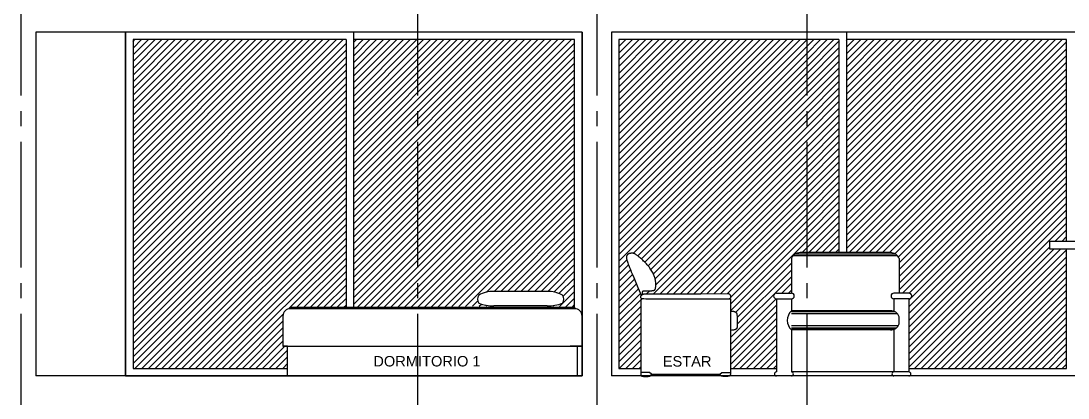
# Model space of a CAD drawing. Header units: millimetres. Extents: x 1217 to 2428, y 234 to 644.
# Drawn here: x 2234.82 to 2241.82, y 379.7 to 382.23 of the extents above; entities that cross this region are included whole.
import ezdxf

# ---------------------------------------------------------------- set-up
doc = ezdxf.new("R2010")
doc.units = ezdxf.units.MM
doc.linetypes.add('ACAD_ISO04W100', pattern=[30, 24, -3, 0, -3])
for name, color, linetype in [('0.1', 251, 'Continuous'), ('0.2', 2, 'Continuous'), ('0.3', 6, 'Continuous'), ('Ejes', 8, 'Continuous'), ('MURO', 5, 'Continuous'), ('Texto', 1, 'Continuous')]:
    doc.layers.add(name, color=color, linetype=linetype)
doc.styles.get("Standard").update_dxf_attribs({"font": 'arial.ttf'})
pattern_1 = [(45, (422.33998, -317.32355), (-0.0224506403, 0.0224506403), [])]

# ---------------------------------------------------------------- blocks, each defined once
blk = doc.blocks.new('sillon elv 1')
at = {"layer": '0.2'}
blk.add_line((382065.2343, 7753267.5813), (382065.6901, 7753267.5813), dxfattribs=at)
for points in [[(382065.1739, 7753268.114), (382065.1742, 7753268.1156), (382065.1744, 7753268.1172), (382065.1745, 7753268.1189), (382065.1746, 7753268.1205), (382065.1745, 7753268.1222), (382065.1745, 7753268.1238), (382065.1744, 7753268.1253), (382065.1744, 7753268.1268), (382065.1745, 7753268.1281), (382065.1745, 7753268.1294), (382065.1747, 7753268.1306), (382065.1749, 7753268.1316), (382065.1751, 7753268.1326), (382065.1753, 7753268.1335), (382065.1756, 7753268.1342), (382065.1759, 7753268.1349), (382065.1762, 7753268.1355), (382065.1765, 7753268.136), (382065.1768, 7753268.1364), (382065.1771, 7753268.1368), (382065.1775, 7753268.1371), (382065.178, 7753268.1373), (382065.1785, 7753268.1375), (382065.179, 7753268.1376), (382065.1796, 7753268.1377), (382065.1804, 7753268.1378), (382065.1814, 7753268.1379), (382065.1828, 7753268.1379), (382065.1846, 7753268.138), (382065.187, 7753268.138), (382065.19, 7753268.1381), (382065.1937, 7753268.1381), (382065.1982, 7753268.1381), (382065.2034, 7753268.1382), (382065.2089, 7753268.1383), (382065.2147, 7753268.1384), (382065.2204, 7753268.1385), (382065.2259, 7753268.1386), (382065.231, 7753268.1388), (382065.2353, 7753268.139), (382065.2389, 7753268.1392), (382065.2417, 7753268.1395), (382065.2439, 7753268.1397), (382065.2455, 7753268.14), (382065.2467, 7753268.1403), (382065.2476, 7753268.1405), (382065.2482, 7753268.1408), (382065.2488, 7753268.141), (382065.2493, 7753268.1412), (382065.2498, 7753268.1413), (382065.2504, 7753268.1415), (382065.2509, 7753268.1417), (382065.2515, 7753268.142), (382065.2522, 7753268.1423), (382065.2529, 7753268.1426), (382065.2537, 7753268.1431), (382065.2545, 7753268.1437), (382065.2554, 7753268.1444), (382065.2563, 7753268.1454), (382065.2572, 7753268.1465), (382065.2581, 7753268.148), (382065.2589, 7753268.1498), (382065.2597, 7753268.1519), (382065.2604, 7753268.1545), (382065.2611, 7753268.1574), (382065.2616, 7753268.1608), (382065.262, 7753268.1645), (382065.2624, 7753268.1685), (382065.2626, 7753268.1727), (382065.2627, 7753268.1771), (382065.2627, 7753268.1816), (382065.2627, 7753268.1863), (382065.2625, 7753268.1909), (382065.2622, 7753268.1956), (382065.2617, 7753268.2004), (382065.2611, 7753268.2053), (382065.2603, 7753268.2102), (382065.2593, 7753268.2154), (382065.258, 7753268.2207), (382065.2565, 7753268.2262), (382065.2547, 7753268.2319), (382065.2526, 7753268.2378), (382065.2501, 7753268.2439), (382065.2474, 7753268.2502), (382065.2443, 7753268.2566), (382065.2408, 7753268.2632), (382065.2369, 7753268.2699), (382065.2327, 7753268.2767), (382065.228, 7753268.2836), (382065.2229, 7753268.2906), (382065.2176, 7753268.2976), (382065.212, 7753268.3046), (382065.2061, 7753268.3115), (382065.2001, 7753268.3182), (382065.194, 7753268.3249), (382065.1878, 7753268.3313), (382065.1816, 7753268.3375), (382065.1754, 7753268.3434), (382065.1694, 7753268.349), (382065.1635, 7753268.3543), (382065.1578, 7753268.3592), (382065.1525, 7753268.3637), (382065.1475, 7753268.3679), (382065.1429, 7753268.3715), (382065.1387, 7753268.3747), (382065.135, 7753268.3775), (382065.1316, 7753268.3799), (382065.1286, 7753268.382), (382065.1259, 7753268.3837), (382065.1233, 7753268.3851), (382065.1209, 7753268.3863), (382065.1187, 7753268.3874), (382065.1165, 7753268.3882), (382065.1144, 7753268.3889), (382065.1123, 7753268.3895), (382065.1103, 7753268.3899), (382065.1083, 7753268.3902), (382065.1063, 7753268.3904), (382065.1044, 7753268.3905), (382065.1024, 7753268.3904), (382065.1005, 7753268.3903), (382065.0985, 7753268.39), (382065.0966, 7753268.3897), (382065.0947, 7753268.3894), (382065.0929, 7753268.3889), (382065.0912, 7753268.3885), (382065.0896, 7753268.388), (382065.088, 7753268.3876), (382065.0866, 7753268.3872), (382065.0853, 7753268.3867), (382065.084, 7753268.3863), (382065.0829, 7753268.3859), (382065.0818, 7753268.3854), (382065.0808, 7753268.385), (382065.0798, 7753268.3846), (382065.0789, 7753268.3841), (382065.0779, 7753268.3836), (382065.077, 7753268.3831), (382065.0761, 7753268.3825), (382065.0752, 7753268.3818), (382065.0743, 7753268.3811), (382065.0735, 7753268.3803), (382065.0726, 7753268.3794), (382065.0718, 7753268.3784), (382065.071, 7753268.3773), (382065.0702, 7753268.376), (382065.0695, 7753268.3746), (382065.0688, 7753268.3731), (382065.0682, 7753268.3715), (382065.0677, 7753268.3697), (382065.0672, 7753268.3679), (382065.0668, 7753268.3659), (382065.0666, 7753268.3638), (382065.0665, 7753268.3614), (382065.0666, 7753268.3588), (382065.0669, 7753268.3558), (382065.0675, 7753268.3524), (382065.0683, 7753268.3484), (382065.0695, 7753268.3438), (382065.0711, 7753268.3385), (382065.0731, 7753268.3324), (382065.0756, 7753268.3252), (382065.0787, 7753268.3168), (382065.0825, 7753268.3069), (382065.0871, 7753268.2952), (382065.0925, 7753268.2816), (382065.099, 7753268.2658), (382065.1066, 7753268.2475), (382065.1153, 7753268.2269), (382065.1246, 7753268.2047), (382065.1341, 7753268.1823), (382065.1433, 7753268.1607), (382065.1516, 7753268.1412), (382065.1585, 7753268.125), (382065.1635, 7753268.1132), (382065.1662, 7753268.107)], [(382065.7482, 7753268.1195), (382065.7512, 7753268.1185), (382065.7538, 7753268.1173), (382065.7559, 7753268.1159), (382065.7576, 7753268.1144), (382065.759, 7753268.1129), (382065.7601, 7753268.1112), (382065.761, 7753268.1096), (382065.7617, 7753268.1079), (382065.7622, 7753268.1063), (382065.7626, 7753268.1048), (382065.7628, 7753268.1033), (382065.7629, 7753268.1018), (382065.763, 7753268.1004), (382065.7629, 7753268.0991), (382065.7628, 7753268.0978), (382065.7626, 7753268.0966), (382065.7624, 7753268.0954), (382065.7621, 7753268.0943), (382065.7618, 7753268.0932), (382065.7614, 7753268.0922), (382065.7609, 7753268.0912), (382065.7604, 7753268.0903), (382065.7599, 7753268.0894), (382065.7593, 7753268.0885), (382065.7586, 7753268.0877), (382065.7578, 7753268.0869), (382065.757, 7753268.0861), (382065.756, 7753268.0854), (382065.7551, 7753268.0847), (382065.754, 7753268.0841), (382065.7529, 7753268.0835), (382065.7517, 7753268.083), (382065.7502, 7753268.0826), (382065.7476, 7753268.0823), (382065.7428, 7753268.082), (382065.7348, 7753268.0818), (382065.7223, 7753268.0816), (382065.7045, 7753268.0815), (382065.6801, 7753268.0814), (382065.6482, 7753268.0813), (382065.6082, 7753268.0812), (382065.5617, 7753268.0812), (382065.5109, 7753268.0812), (382065.458, 7753268.0813), (382065.4051, 7753268.0813), (382065.3544, 7753268.0815), (382065.3081, 7753268.0817), (382065.2683, 7753268.0819), (382065.2366, 7753268.0823), (382065.2126, 7753268.0827), (382065.1951, 7753268.0832), (382065.1831, 7753268.0837), (382065.1755, 7753268.0842), (382065.1711, 7753268.0848), (382065.169, 7753268.0854), (382065.168, 7753268.0859), (382065.1673, 7753268.0865), (382065.1666, 7753268.0871), (382065.166, 7753268.0877), (382065.1655, 7753268.0884), (382065.1649, 7753268.0891), (382065.1645, 7753268.0899), (382065.164, 7753268.0907), (382065.1636, 7753268.0917), (382065.1633, 7753268.0927), (382065.1629, 7753268.0939), (382065.1627, 7753268.0951), (382065.1625, 7753268.0963), (382065.1623, 7753268.0976), (382065.1623, 7753268.0988), (382065.1623, 7753268.1), (382065.1625, 7753268.1011), (382065.1628, 7753268.1021), (382065.1632, 7753268.1031), (382065.1636, 7753268.1039), (382065.1642, 7753268.1048), (382065.1648, 7753268.1056), (382065.1655, 7753268.1063), (382065.1662, 7753268.1071), (382065.1669, 7753268.1078), (382065.1676, 7753268.1086), (382065.1684, 7753268.1094), (382065.1691, 7753268.1101), (382065.1699, 7753268.1109), (382065.1707, 7753268.1116), (382065.1716, 7753268.1124), (382065.1724, 7753268.113), (382065.1733, 7753268.1137), (382065.1743, 7753268.1143), (382065.1753, 7753268.1148), (382065.1764, 7753268.1153), (382065.1774, 7753268.1157), (382065.1785, 7753268.1161), (382065.1796, 7753268.1164), (382065.1807, 7753268.1167), (382065.1818, 7753268.1169), (382065.1839, 7753268.1172), (382065.1926, 7753268.1174), (382065.2144, 7753268.1176), (382065.2558, 7753268.1178), (382065.3233, 7753268.1181), (382065.4235, 7753268.1185), (382065.563, 7753268.1189), (382065.7482, 7753268.1195)], [(382065.1727, 7753268.0846), (382065.1704, 7753268.0832), (382065.1685, 7753268.0819), (382065.1669, 7753268.0806), (382065.1657, 7753268.0794), (382065.1647, 7753268.0781), (382065.164, 7753268.0769), (382065.1634, 7753268.0758), (382065.1631, 7753268.0746), (382065.1628, 7753268.0726), (382065.1626, 7753268.0652), (382065.1625, 7753268.047), (382065.1624, 7753268.0127), (382065.1624, 7753267.9567), (382065.1624, 7753267.8738), (382065.1624, 7753267.7584), (382065.1624, 7753267.6053)], [(382065.7621, 7753268.0013), (382065.7666, 7753268.0017), (382065.7707, 7753268.0019), (382065.7743, 7753268.0019), (382065.7775, 7753268.0017), (382065.7804, 7753268.0013), (382065.783, 7753268.0009), (382065.7852, 7753268.0003), (382065.7873, 7753267.9997), (382065.7892, 7753267.9991), (382065.791, 7753267.9984), (382065.7926, 7753267.9978), (382065.7941, 7753267.9971), (382065.7954, 7753267.9963), (382065.7966, 7753267.9955), (382065.7977, 7753267.9947), (382065.7987, 7753267.9938), (382065.7996, 7753267.9929), (382065.8005, 7753267.9919), (382065.8012, 7753267.9909), (382065.8018, 7753267.9898), (382065.8024, 7753267.9888), (382065.803, 7753267.9877), (382065.8034, 7753267.9866), (382065.8039, 7753267.9855), (382065.8043, 7753267.9843), (382065.8046, 7753267.9831), (382065.8049, 7753267.9816), (382065.8052, 7753267.9797), (382065.8055, 7753267.9773), (382065.8058, 7753267.9743), (382065.806, 7753267.9705), (382065.8062, 7753267.9658), (382065.8064, 7753267.9601), (382065.8066, 7753267.9536), (382065.8068, 7753267.9466), (382065.8069, 7753267.9394), (382065.8071, 7753267.9322), (382065.8072, 7753267.9251), (382065.8072, 7753267.9186), (382065.8072, 7753267.9129), (382065.8072, 7753267.9081), (382065.8072, 7753267.9041), (382065.807, 7753267.901), (382065.8069, 7753267.8984), (382065.8067, 7753267.8964), (382065.8065, 7753267.8948), (382065.8062, 7753267.8934), (382065.8059, 7753267.8922), (382065.8056, 7753267.891), (382065.8053, 7753267.8898), (382065.8048, 7753267.8887), (382065.8044, 7753267.8876), (382065.8039, 7753267.8865), (382065.8033, 7753267.8855), (382065.8027, 7753267.8845), (382065.802, 7753267.8836), (382065.8012, 7753267.8828), (382065.8004, 7753267.882), (382065.7995, 7753267.8812), (382065.7986, 7753267.8805), (382065.7976, 7753267.8799), (382065.7966, 7753267.8793), (382065.7955, 7753267.8787), (382065.7944, 7753267.8782), (382065.7933, 7753267.8777), (382065.7918, 7753267.8772), (382065.7898, 7753267.8767), (382065.787, 7753267.8762), (382065.783, 7753267.8755), (382065.7778, 7753267.8748), (382065.7709, 7753267.874), (382065.7621, 7753267.8731)], [(382065.1619, 7753267.5923), (382065.1619, 7753267.5897), (382065.1619, 7753267.5872), (382065.162, 7753267.585), (382065.1622, 7753267.5829), (382065.1624, 7753267.581), (382065.1627, 7753267.5792), (382065.163, 7753267.5776), (382065.1633, 7753267.5762), (382065.1636, 7753267.5749), (382065.164, 7753267.5737), (382065.1644, 7753267.5727), (382065.1648, 7753267.5718), (382065.1653, 7753267.5709), (382065.1658, 7753267.5702), (382065.1665, 7753267.5695), (382065.1672, 7753267.5689), (382065.168, 7753267.5684), (382065.1689, 7753267.5679), (382065.17, 7753267.5674), (382065.1712, 7753267.5671), (382065.1727, 7753267.5667), (382065.1744, 7753267.5664), (382065.1763, 7753267.5662), (382065.1785, 7753267.566), (382065.1811, 7753267.5658), (382065.1839, 7753267.5657), (382065.1869, 7753267.5657), (382065.19, 7753267.5656), (382065.1932, 7753267.5656), (382065.1965, 7753267.5656), (382065.1997, 7753267.5657), (382065.2028, 7753267.5657), (382065.2058, 7753267.5658), (382065.2087, 7753267.5658), (382065.2114, 7753267.5659), (382065.2139, 7753267.566), (382065.2162, 7753267.5662), (382065.2184, 7753267.5664), (382065.2203, 7753267.5667), (382065.2221, 7753267.5671), (382065.2237, 7753267.5675), (382065.2251, 7753267.5682), (382065.2265, 7753267.5691), (382065.2278, 7753267.5704), (382065.2292, 7753267.5722), (382065.2307, 7753267.5745), (382065.2324, 7753267.5775), (382065.2343, 7753267.5813)], [(382065.7625, 7753267.5923), (382065.7626, 7753267.5897), (382065.7625, 7753267.5872), (382065.7624, 7753267.585), (382065.7623, 7753267.5829), (382065.762, 7753267.581), (382065.7618, 7753267.5792), (382065.7615, 7753267.5776), (382065.7612, 7753267.5762), (382065.7608, 7753267.5749), (382065.7605, 7753267.5737), (382065.7601, 7753267.5727), (382065.7597, 7753267.5718), (382065.7592, 7753267.5709), (382065.7586, 7753267.5702), (382065.758, 7753267.5695), (382065.7573, 7753267.5689), (382065.7565, 7753267.5684), (382065.7556, 7753267.5679), (382065.7545, 7753267.5674), (382065.7533, 7753267.5671), (382065.7518, 7753267.5667), (382065.7501, 7753267.5664), (382065.7482, 7753267.5662), (382065.7459, 7753267.566), (382065.7434, 7753267.5658), (382065.7406, 7753267.5657), (382065.7376, 7753267.5657), (382065.7345, 7753267.5656), (382065.7312, 7753267.5656), (382065.728, 7753267.5656), (382065.7248, 7753267.5657), (382065.7216, 7753267.5657), (382065.7186, 7753267.5658), (382065.7158, 7753267.5658), (382065.7131, 7753267.5659), (382065.7106, 7753267.566), (382065.7083, 7753267.5662), (382065.7061, 7753267.5664), (382065.7041, 7753267.5667), (382065.7024, 7753267.5671), (382065.7008, 7753267.5675), (382065.6993, 7753267.5682), (382065.698, 7753267.5691), (382065.6966, 7753267.5704), (382065.6952, 7753267.5722), (382065.6937, 7753267.5745), (382065.6921, 7753267.5775), (382065.6901, 7753267.5813)]]:
    blk.add_lwpolyline(points, dxfattribs=at)
at = {"layer": '0.2', "elevation": 0}
for points in [[(382065.7529, 7753268.0835), (382065.7621, 7753268.0835), (382065.7621, 7753267.6053)], [(382065.1624, 7753267.6053), (382065.1619, 7753267.5923)], [(382065.7621, 7753267.6053), (382065.7625, 7753267.5923)], [(382065.2343, 7753267.5813), (382065.2197, 7753267.5923), (382065.1619, 7753267.5923)], [(382065.6901, 7753267.5813), (382065.7047, 7753267.5923), (382065.7636, 7753267.5923)]]:
    blk.add_lwpolyline(points, dxfattribs=at)

msp = doc.modelspace()

# ---------------------------------------------------------------- hatches: boundary and pattern name
at = {"layer": '0.1', "ltscale": 3}
h = msp.add_hatch(dxfattribs=at)
h.set_pattern_fill('ANSI31', color=256, scale=0.01)
h.paths.add_polyline_path([(2236.99257, 382.10099), (2235.56854, 382.10099), (2235.56854, 379.90099), (2236.60109, 379.90099), (2236.60109, 380.05099), (2236.57109, 380.05099), (2236.57109, 380.25099, -0.4142945), (2236.62111, 380.30099), (2236.62109, 380.31099), (2236.99257, 380.31099)])
h.paths.add_polyline_path([(2237.47067, 382.10099), (2237.04257, 382.10099), (2237.04257, 380.31099), (2237.47067, 380.31099)])
h.paths.add_polyline_path([(2238.52109, 382.10099), (2237.47067, 382.10099), (2237.47067, 380.31099), (2237.98109, 380.31948, -0.0910283), (2237.88014, 380.33802, -0.340832), (2237.88014, 380.3911, -0.1255988), (2237.98109, 380.41687), (2238.33854, 380.41687, -0.1255988), (2238.43949, 380.3911, -0.340832), (2238.43949, 380.33802, -0.0910283), (2238.33854, 380.31948), (2238.52109, 380.31099)])
h = msp.add_hatch(dxfattribs=at)
h.set_pattern_fill('ANSI31', color=256, scale=0.01)
h.set_pattern_definition(pattern_1)
h.paths.add_polyline_path([(2240.07395, 382.10099), (2238.81771, 382.10099), (2238.81771, 379.90099), (2238.96407, 379.90099), (2238.96407, 380.04078), (2238.96405, 380.15611), (2238.96405, 380.23904), (2238.96407, 380.29499), (2238.96413, 380.32935), (2238.96425, 380.34752), (2238.9645, 380.35673), (2238.96628, 380.36061), (2238.96925, 380.36364), (2238.97388, 380.36681), (2238.97013, 380.36784), (2238.96691, 380.37068), (2238.96503, 380.37439), (2238.96389, 380.37944), (2238.9641, 380.38402), (2238.96571, 380.38699), (2238.96782, 380.38941), (2238.9652, 380.39554), (2238.96016, 380.40732), (2238.95324, 380.42355), (2238.94494, 380.44304), (2238.93579, 380.46459), (2238.92628, 380.48704), (2238.91694, 380.50919), (2238.90827, 380.52986), (2238.9007, 380.54811), (2238.89422, 380.56392), (2238.88873, 380.57753), (2238.88414, 380.58919), (2238.88034, 380.59911), (2238.87725, 380.60754), (2238.87476, 380.6147), (2238.87278, 380.62084), (2238.87121, 380.62616), (2238.86944, 380.63294), (2238.86831, 380.63977), (2238.86814, 380.64492), (2238.86863, 380.6492), (2238.86976, 380.65382), (2238.87182, 380.65836), (2238.8746, 380.66228), (2238.87798, 380.66507), (2238.88191, 380.66716), (2238.88562, 380.66862), (2238.88977, 380.66998), (2238.89482, 380.67137), (2238.90037, 380.67247), (2238.90611, 380.67291), (2238.91098, 380.67247), (2238.91503, 380.67161), (2238.91927, 380.67019), (2238.92379, 380.66814), (2238.92883, 380.66527), (2238.93331, 380.66225), (2238.93666, 380.65986), (2238.94038, 380.65708), (2238.94453, 380.65386), (2238.94913, 380.65018), (2238.95415, 380.64606), (2238.95951, 380.64153), (2238.96517, 380.6366), (2238.97106, 380.63132), (2238.97711, 380.62571), (2238.98327, 380.6198), (2238.98948, 380.61362), (2238.99567, 380.6072), (2239.00179, 380.60057), (2239.0078, 380.59379), (2239.01364, 380.5869), (2239.01926, 380.57993), (2239.02462, 380.57294), (2239.02966, 380.56596), (2239.03433, 380.55904), (2239.0386, 380.55222), (2239.04246, 380.54551), (2239.04594, 380.53894), (2239.04906, 380.53251), (2239.05182, 380.52623), (2239.05425, 380.52014), (2239.05636, 380.51423), (2239.05818, 380.50852), (2239.0597, 380.50302), (2239.06097, 380.49772), (2239.06199, 380.49258), (2239.0628, 380.48759), (2239.06342, 380.48272), (2239.06387, 380.47795), (2239.06417, 380.47325), (2239.06435, 380.4686), (2239.06442, 380.46398), (2239.06439, 380.45945), (2239.06426, 380.45504), (2239.06391, 380.44865), (2239.06305, 380.44121), (2239.06181, 380.43539), (2239.05989, 380.43024), (2239.05722, 380.42678), (2239.05413, 380.42458), (2239.05014, 380.42319), (2239.04856, 380.42255), (2239.04466, 380.4219), (2239.0406, 380.42155), (2239.03702, 380.42133), (2239.03263, 380.42113), (2239.02757, 380.42097), (2239.02208, 380.42083), (2239.01635, 380.42071), (2239.0106, 380.42062), (2239.00505, 380.42054), (2238.99991, 380.42048), (2238.99539, 380.42043), (2238.99164, 380.42039), (2238.98864, 380.42035), (2238.98627, 380.42032), (2238.98445, 380.42028), (2238.98308, 380.42023), (2238.98205, 380.42016), (2238.98128, 380.42007), (2238.98067, 380.41996), (2238.98013, 380.41981), (2238.97965, 380.41963), (2238.97921, 380.41939), (2238.97882, 380.41911), (2238.97846, 380.41876), (2238.97813, 380.41834), (2238.97783, 380.41784), (2238.97753, 380.41725), (2238.97726, 380.41657), (2238.97699, 380.4158), (2238.97675, 380.41493), (2238.97654, 380.41396), (2238.97636, 380.41289), (2238.97622, 380.41173), (2238.97613, 380.41046), (2238.97609, 380.4091), (2238.9761, 380.40764), (2238.97615, 380.40609), (2238.97631, 380.40113), (2238.97574, 380.39655), (2238.97947, 380.39825), (2238.98397, 380.39946), (2238.99429, 380.39971), (2239.01605, 380.39992), (2239.05743, 380.40016), (2239.12496, 380.40044), (2239.22518, 380.4008), (2239.36464, 380.40126), (2239.54989, 380.40182), (2239.55429, 380.40034), (2239.55852, 380.39763), (2239.56133, 380.39449), (2239.56346, 380.39049), (2239.56459, 380.38571), (2239.56466, 380.38155), (2239.56397, 380.37704), (2239.56248, 380.37302), (2239.55994, 380.3695), (2239.55539, 380.36585), (2239.56375, 380.36585), (2239.56375, 380.28365), (2239.56831, 380.28408), (2239.57425, 380.28435), (2239.58064, 380.28393), (2239.58568, 380.28299), (2239.59104, 380.28144), (2239.59589, 380.27942), (2239.5995, 380.2771), (2239.60215, 380.27437), (2239.60411, 380.27123), (2239.60597, 380.26691), (2239.60679, 380.26311), (2239.60733, 380.2584), (2239.60768, 380.25279), (2239.6079, 380.24809), (2239.6081, 380.24241), (2239.6083, 380.23596), (2239.60847, 380.22898), (2239.60862, 380.22174), (2239.60875, 380.21449), (2239.60884, 380.20748), (2239.6089, 380.20097), (2239.60892, 380.19522), (2239.60888, 380.18809), (2239.60863, 380.1805), (2239.60801, 380.17596), (2239.60676, 380.17138), (2239.60475, 380.16715), (2239.60186, 380.1639), (2239.59838, 380.16163), (2239.59467, 380.15984), (2239.59037, 380.15876), (2239.5847, 380.15788), (2239.57943, 380.15718), (2239.57253, 380.15637), (2239.56375, 380.15543), (2239.56375, 379.90099), (2239.87123, 379.90099), (2239.87123, 380.36691, -1), (2239.87123, 380.40486), (2239.97123, 380.40486), (2239.97123, 380.63578, -0.3308101), (2240.02982, 380.67581), (2240.07395, 380.67581)])
h = msp.add_hatch(dxfattribs=at)
h.set_pattern_fill('ANSI31', color=256, scale=0.01)
h.set_pattern_definition(pattern_1)
h.paths.add_polyline_path([(2240.28961, 382.10099), (2240.07395, 382.10099), (2240.07395, 380.67581), (2240.28961, 380.67581)])
h.paths.add_polyline_path([(2241.67351, 382.10099), (2240.33961, 382.10099), (2240.33961, 380.67581), (2240.6335, 380.67581, -0.3308107), (2240.69209, 380.63578), (2240.69209, 380.40486), (2240.75706, 380.40486, -1), (2240.75706, 380.36691), (2240.75706, 379.90099), (2241.67351, 379.90099)])
h.paths.add_polyline_path([(2241.81152, 382.10099), (2241.67351, 382.10099), (2241.67351, 379.90099), (2241.81152, 379.90099), (2241.81152, 380.70099), (2241.69651, 380.70099), (2241.69651, 380.75099), (2241.81152, 380.75099)])
h.paths.add_polyline_path([(2242.7263, 382.10099), (2241.98152, 382.10099), (2241.98152, 381.40099), (2242.7263, 381.40099)])
h.paths.add_polyline_path([(2242.97135, 382.10099), (2242.7763, 382.10099), (2242.7763, 381.40099), (2242.97135, 381.40099)])

# ---------------------------------------------------------------- linework, layer by layer
at = {"layer": '0.1', "linetype": 'ByBlock'}
for p, q in [((2236.62109, 380.31099, 0), (2238.52111, 380.31099, 0)), ((2238.5211, 380.30099, 0), (2236.62111, 380.30099, 0)), ((2236.57109, 380.25099, 0), (2236.57109, 380.05099, 0)), ((2238.57109, 380.25099, 0), (2238.57109, 380.05099, 0)), ((2236.57109, 380.05099, 0), (2236.65109, 380.05099, 0)), ((2236.60109, 380.05099, 0), (2236.57109, 380.05099, 0)), ((2236.60109, 380.05099, 0), (2238.57109, 380.05099, 0)), ((2236.60109, 379.85099, 0), (2236.60109, 380.05099, 0)), ((2238.57109, 380.05099, 0), (2238.49109, 380.05099, 0)), ((2238.54109, 380.05099, 0), (2238.57109, 380.05099, 0)), ((2238.54109, 379.85099, 0), (2238.54109, 380.05099, 0))]:
    msp.add_line(p, q, dxfattribs=at)
at = {"layer": '0.1', "ltscale": 3, "elevation": 0}
msp.add_lwpolyline([(2235.51854, 379.85099), (2238.57109, 379.85099), (2238.57109, 382.15099), (2235.51854, 382.15099)], close=True, dxfattribs=at)
for points in [[(2236.99257, 382.10099), (2235.56854, 382.10099), (2235.56854, 379.90099), (2236.60109, 379.90099)], [(2236.99257, 382.10099), (2236.99257, 380.31099)], [(2237.04257, 382.15099), (2237.04257, 380.31099)], [(2238.52109, 380.30099), (2238.52109, 382.10099), (2237.04257, 382.10099)], [(2240.28961, 382.10099), (2238.81771, 382.10099), (2238.81771, 379.90099), (2238.96407, 379.90099)], [(2240.28961, 382.10099), (2240.28961, 380.67581)], [(2240.33961, 382.15099), (2240.33961, 380.67581)], [(2241.81152, 380.75099), (2241.81152, 382.10099), (2240.33961, 382.10099)], [(2240.75706, 379.90099), (2241.81152, 379.90099), (2241.81152, 380.70099)], [(2239.56375, 379.90099), (2239.87123, 379.90099)]]:
    msp.add_lwpolyline(points, dxfattribs=at)
at = {"layer": '0.1', "linetype": 'ByBlock', "elevation": 0}
for points in [[(2239.97123, 380.63578), (2239.97123, 380.40486)], [(2239.97123, 380.63578), (2239.97123, 380.40486)], [(2240.68179, 380.65417), (2239.98152, 380.65417)], [(2240.66791, 380.66648), (2239.99541, 380.66648)], [(2240.63821, 380.67581), (2240.02982, 380.67581)], [(2240.63821, 380.67581), (2240.02982, 380.67581)], [(2240.69209, 380.63578), (2240.69209, 380.40486)], [(2240.69209, 380.63578), (2240.69209, 380.40486)], [(2240.69209, 380.63578), (2240.69209, 380.40486)], [(2239.87123, 380.40486), (2239.97123, 380.40486)], [(2239.87123, 380.40486), (2239.97123, 380.40486)], [(2239.87123, 380.36691), (2239.87123, 379.8777)], [(2239.87123, 380.36691), (2239.97123, 380.36691)], [(2239.87123, 380.36691), (2239.87123, 379.8777)], [(2239.87123, 380.36691), (2239.97123, 380.36691)], [(2239.97123, 380.36691), (2239.97123, 380.28705)], [(2239.97123, 380.36691), (2239.97123, 380.28705)], [(2240.75706, 380.40486), (2240.65706, 380.40486)], [(2240.75706, 380.40486), (2240.65706, 380.40486)], [(2240.65706, 380.36691), (2240.65706, 380.28705)], [(2240.75706, 380.36691), (2240.65706, 380.36691)], [(2240.65706, 380.36691), (2240.65706, 380.28705)], [(2240.75706, 380.36691), (2240.65706, 380.36691)], [(2240.75706, 380.36691), (2240.75706, 379.8777)], [(2240.75706, 380.36691), (2240.75706, 379.8777)], [(2236.62109, 380.31099), (2236.62111, 380.30099)], [(2238.52111, 380.31099), (2238.52109, 380.30099)], [(2240.63821, 380.28705), (2239.97123, 380.28705)], [(2240.63821, 380.28705), (2239.97123, 380.28705)], [(2240.66627, 380.27873), (2239.97123, 380.27873)], [(2240.68129, 380.26601), (2239.97123, 380.26601)], [(2240.68129, 380.26601), (2239.97123, 380.26601)], [(2240.69209, 380.19849), (2240.69209, 380.24703)], [(2240.68547, 380.18508), (2239.97123, 380.18508)], [(2240.67293, 380.17138), (2239.97123, 380.17138)], [(2240.65706, 380.16233), (2239.97123, 380.16233)], [(2240.65706, 380.16233), (2239.97123, 380.16233)], [(2239.97123, 380.15846), (2239.97123, 379.8777)], [(2240.6335, 380.15846), (2239.97123, 380.15846)], [(2239.97123, 380.15846), (2239.97123, 379.8777)], [(2240.6335, 380.15846), (2239.97123, 380.15846)], [(2240.65706, 380.16233), (2240.65706, 379.88156)], [(2240.65706, 380.15846), (2240.65706, 379.8777)], [(2240.75706, 379.8777), (2239.97123, 379.8777)], [(2240.75706, 379.8777), (2239.97123, 379.8777)]]:
    msp.add_lwpolyline(points, dxfattribs=at)
at = {"layer": '0.1', "elevation": 0}
for points in [[(2238.33854, 380.41687), (2237.98109, 380.41687)], [(2238.33854, 380.31948), (2237.98109, 380.31948)]]:
    msp.add_lwpolyline(points, dxfattribs=at)
at = {"layer": '0.1', "linetype": 'ByBlock'}
for centre, radius, start, end in [((2240.02746, 380.61637, 0), 0.05949, 87.731971, 160.95095), ((2240.02746, 380.61637, 0), 0.05949, 87.731971, 160.95095), ((2240.63585, 380.61637, 0), 0.05949, 19.04905, 92.268029), ((2240.63585, 380.61637, 0), 0.05949, 19.04905, 92.268029), ((2238.33854, 380.20621, 0), 0.21066, 61.364822, 90), ((2238.33854, 380.60371, 0), 0.28423, 270, 290.804801), ((2238.40508, 380.36456, 0), 0.04346, 322.358497, 37.641503), ((2239.87123, 380.38588, 0), 0.01897, 90, 270), ((2239.87123, 380.38588, 0), 0.01897, 90, 270), ((2239.97123, 380.38588, 0), 0.01897, 270, 90), ((2239.97123, 380.38588, 0), 0.01897, 270, 90), ((2240.65706, 380.38588, 0), 0.01897, 90, 270), ((2240.65706, 380.38588, 0), 0.01897, 90, 270), ((2240.75706, 380.38588, 0), 0.01897, 270, 90), ((2240.75706, 380.38588, 0), 0.01897, 270, 90), ((2236.62109, 380.25099, 0), 0.05, 90, 180), ((2238.52109, 380.25099, 0), 0.05, 0, 90), ((2240.03266, 380.22276, 0), 0.08893, 133.695506, 226.304494), ((2240.03266, 380.22276, 0), 0.08893, 133.695506, 226.304494), ((2240.63585, 380.22761, 0), 0.05949, 19.04905, 92.268029), ((2240.63585, 380.22761, 0), 0.05949, 19.04905, 92.268029), ((2240.63585, 380.21791, 0), 0.05949, 267.731971, 340.95095), ((2240.63585, 380.21791, 0), 0.05949, 267.731971, 340.95095), ((2239.87123, 379.86434, 0), 0.01335, 90, 270), ((2239.87123, 379.86434, 0), 0.01335, 90, 270), ((2239.97123, 379.86434, 0), 0.01335, 270, 90), ((2239.97123, 379.86434, 0), 0.01335, 270, 90), ((2240.65706, 379.86434, 0), 0.01335, 90, 270), ((2240.65706, 379.86434, 0), 0.01335, 90, 270), ((2240.75706, 379.86434, 0), 0.01335, 270, 90), ((2240.75706, 379.86434, 0), 0.01335, 270, 90)]:
    msp.add_arc(centre, radius, start, end, dxfattribs=at)
at = {"layer": '0.1'}
for centre, radius, start, end in [((2237.98109, 380.20621, 0), 0.21066, 90, 118.635178), ((2237.91455, 380.36456, 0), 0.04346, 142.358497, 217.641503), ((2237.98109, 380.60371, 0), 0.28423, 249.195199, 270)]:
    msp.add_arc(centre, radius, start, end, dxfattribs=at)
at = {"layer": '0.2', "ltscale": 3, "elevation": 0}
msp.add_lwpolyline([(2235.51854, 379.85099), (2235.51854, 382.15099)], dxfattribs=at)
at = {"layer": '0.3', "elevation": 0}
msp.add_lwpolyline([(2241.69651, 380.70099), (2242.09651, 380.70099), (2242.09651, 380.75099), (2241.69651, 380.75099)], close=True, dxfattribs=at)
at = {"layer": 'Ejes', "linetype": 'ACAD_ISO04W100', "ltscale": 0.035, "elevation": 0}
for points in [[(2234.81853, 400.96664), (2234.81853, 371.9866)], [(2237.47067, 400.96664), (2237.47067, 371.98569)], [(2238.67112, 400.96664), (2238.67112, 371.9866)], [(2240.07395, 400.96664), (2240.07395, 371.9866)]]:
    msp.add_lwpolyline(points, dxfattribs=at)
at = {"layer": 'MURO', "ltscale": 3, "elevation": 0}
for points in [[(2234.91853, 382.15099), (2234.91853, 379.85099)], [(2238.57109, 382.15099), (2234.91853, 382.15099)], [(2238.57109, 382.15099), (2234.91853, 382.15099)], [(2238.57109, 382.15099), (2238.57109, 379.85099)], [(2243.57108, 382.15099), (2238.76771, 382.15099)], [(2238.76771, 382.15099), (2238.76771, 379.85099)], [(2238.57109, 379.85099), (2234.91853, 379.85099)], [(2243.57108, 379.85099), (2238.76771, 379.85099)]]:
    msp.add_lwpolyline(points, dxfattribs=at)

# ---------------------------------------------------------------- block references
at = {"layer": '0.2'}
msp.add_blockref('sillon elv 1', (-379826.19833, -7752887.71767, 0), dxfattribs=at)

# ---------------------------------------------------------------- texts
at = {"layer": 'Texto', "char_height": 0.07, "attachment_point": 5}
for s, insert, width in [('DORMITORIO 1', (2237.53374, 379.94882, 0), 1.0578524), ('ESTAR', (2239.27392, 379.94819, 0), 0.4782903)]:
    msp.add_mtext(s, dxfattribs=dict(at, insert=insert, width=width))

doc.saveas('drawing.dxf')
